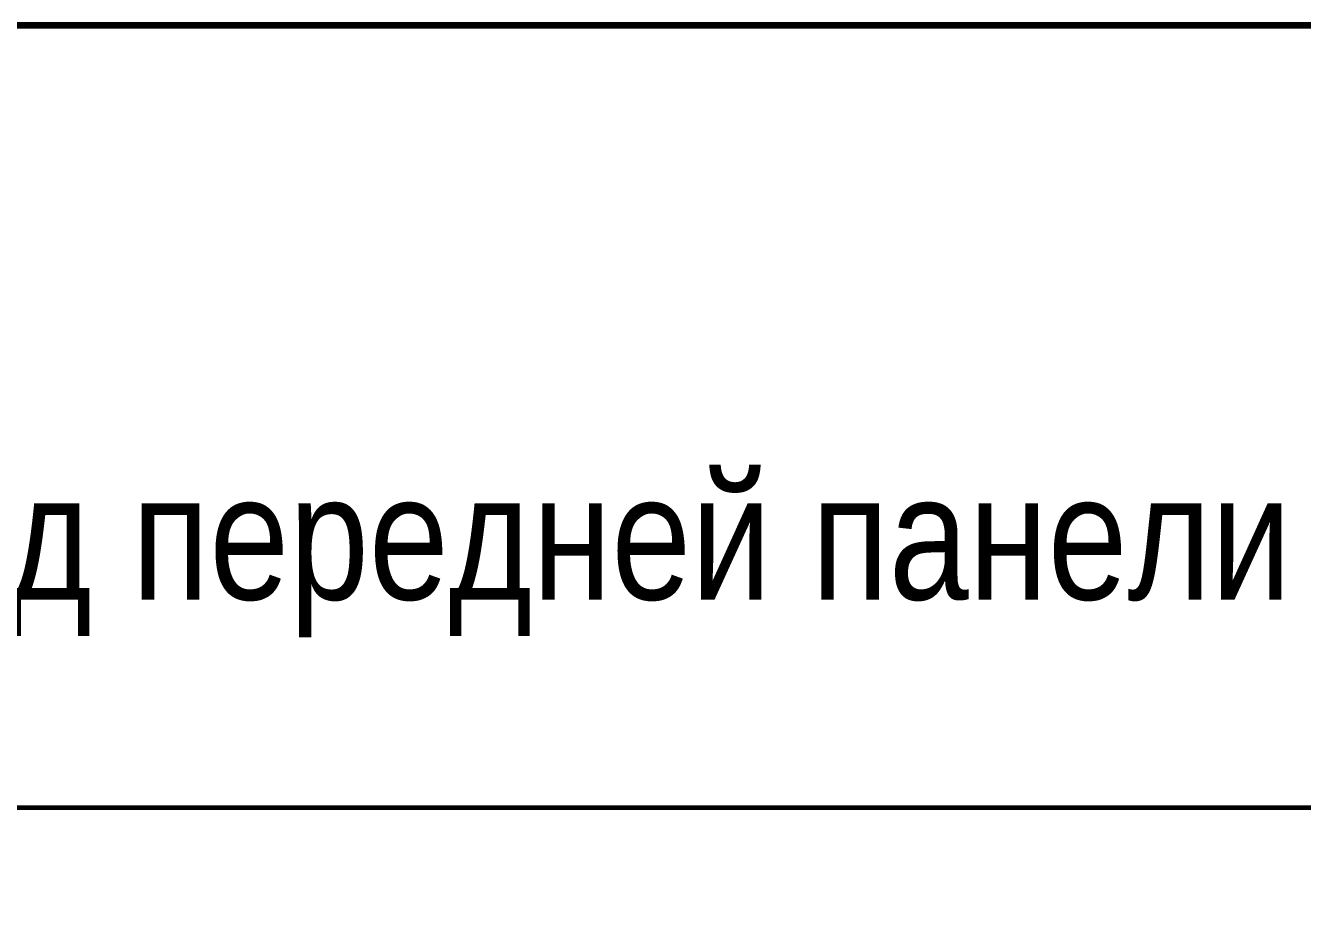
# Model space of a CAD drawing. Header units: millimetres. Extents: x -6000 to 26000, y -6000 to 26000.
# Drawn here: x 104.37 to 140.07, y -4178.86 to -4153.93 of the extents above; entities that cross this region are included whole.
import ezdxf

# ---------------------------------------------------------------- set-up
doc = ezdxf.new("R2010")
doc.units = ezdxf.units.MM
doc.header["$MEASUREMENT"] = 0
for name, color, linetype, lineweight in [('0_Ном._пера__246', 7, 'Continuous', 100), ('Аннотация - Текст_Ном._пера__1', 7, 'Continuous', 15), ('Чертеж и Рисунок_Ном._пера__41', 7, 'Continuous', 60)]:
    doc.layers.add(name, color=color, linetype=linetype, lineweight=lineweight)
doc.styles.add('СГЕНЕРИР_СТИЛЬ_1', font='')
doc.styles.get('СГЕНЕРИР_СТИЛЬ_1').set_extended_font_data('Arial Narrow')

msp = doc.modelspace()

# ---------------------------------------------------------------- linework, layer by layer
at = {"layer": '0_Ном._пера__246', "color": 7, "linetype": 'Continuous', "lineweight": 100, "flags": 128}
msp.add_lwpolyline([(415, -4440.93), (415, -4153.93), (20, -4153.93), (20, -4440.93)], close=True, dxfattribs=at)
at = {"layer": 'Чертеж и Рисунок_Ном._пера__41', "color": 7, "linetype": 'Continuous', "lineweight": 60}
msp.add_line((78.83, -4175.786), (162.29, -4175.786), dxfattribs=at)

# ---------------------------------------------------------------- texts
at = {"layer": 'Аннотация - Текст_Ном._пера__1', "color": 7, "linetype": 'Continuous', "lineweight": 15, "insert": (119.364, -4166.477), "char_height": 3.5, "attachment_point": 2, "style": 'СГЕНЕРИР_СТИЛЬ_1'}
msp.add_mtext('\\A1;{\\pqc;\\fArial Narrow|b0|i0|c204|p34;Вид передней панели}', dxfattribs=at)

doc.saveas('drawing.dxf')
